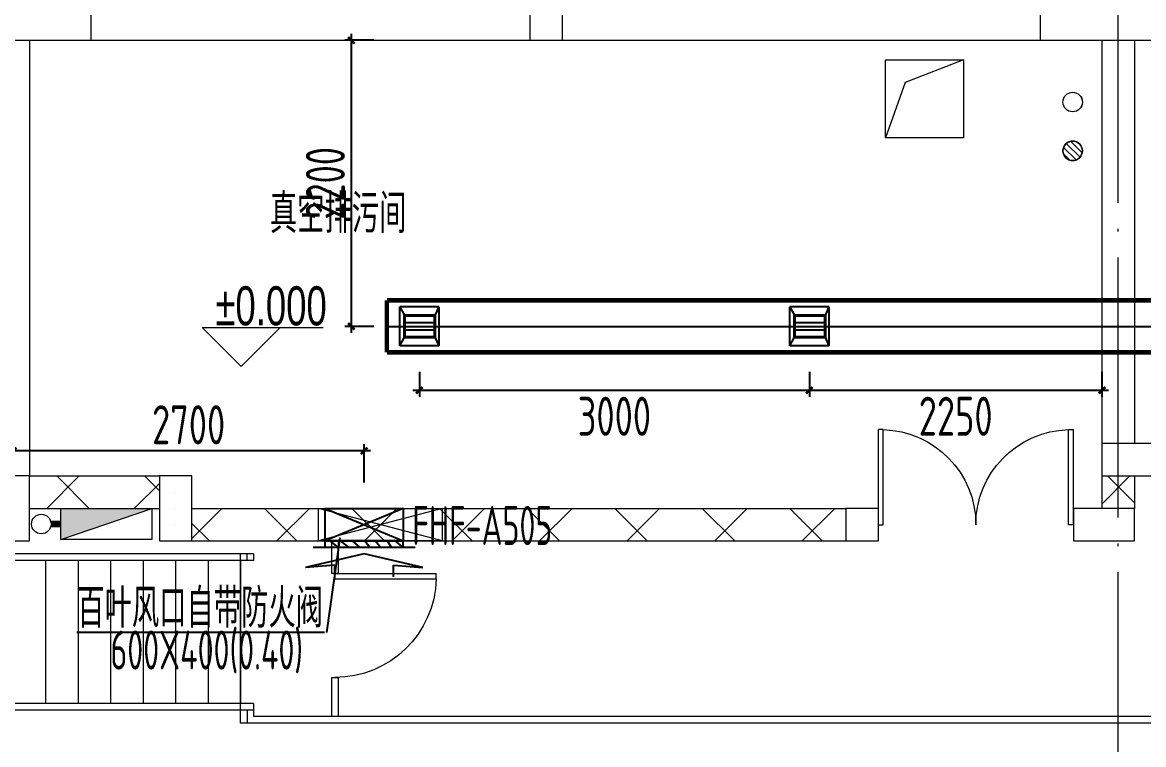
# Model space of a CAD drawing. Extents: x 4 to 13611208, y -605838 to 574722.
# Drawn here: x 13283469 to 13292093, y -14776 to -9223 of the extents above; entities that cross this region are included whole.
import ezdxf

# ---------------------------------------------------------------- set-up
doc = ezdxf.new("R2010")
doc.units = 0
doc.header["$LTSCALE"] = 1000
doc.header["$MEASUREMENT"] = 0
doc.linetypes.add('CENTER2', pattern=[28.575000000000003, 19.05, -3.175, 3.175, -3.175])
doc.linetypes.add('DOTE', pattern=[2.4200000000000004, 2, -0.2, 0.02, -0.2])
for name, color, linetype in [('DUCT-X-P中心线', 5, 'CENTER2'), ('DUCT-X-P标注', 7, 'Continuous'), ('DUCT-X-P管', 31, 'Continuous'), ('DUCT-X-P风口', 7, 'Continuous'), ('DUCT-X-S标注', 7, 'Continuous'), ('DUCT-X-S风口', 7, 'Continuous')]:
    doc.layers.add(name, color=color, linetype=linetype)
doc.layers.add('建筑底图', color=8, linetype='Continuous', lineweight=13)
doc.styles.add('C', font='HZTXT_E', dxfattribs={"width": 0.7, "bigfont": 'HZTXT'})
doc.styles.add('du', font='gbenor.shx', dxfattribs={"width": 0.8, "bigfont": 'hztxt.shx'})
doc.dimstyles.new('67', dxfattribs={"dimscale": 100, "dimtxt": 3, "dimasz": 0.5, "dimexe": 0.5, "dimexo": 2, "dimgap": 0.5, "dimtad": 2, "dimdec": 0, "dimrnd": 5, "dimzin": 0, "dimdsep": 46, "dimtxsty": 'du', "dimblk": 'ARCHTICK', "dimcen": 0, "dimdle": 0.5, "dimclrd": 256, "dimclre": 256, "dimclrt": 256, "dimazin": 0, "dimtfac": 1, "dimtdec": 0, "dimtix": 1, "dimtmove": 2, "dimatfit": 3, "dimfxl": 100, "dimtolj": 1, "dimtzin": 0, "dimlwd": -1, "dimlwe": -1, "dimarcsym": 0})
pattern_1 = [(45, (0, 0), (-336.7596045400932, 336.7596045400933), []), (135, (0, 0), (-336.7596045400933, -336.7596045400932), [])]

# ---------------------------------------------------------------- blocks, each defined once
blk = doc.blocks.new('光谷四路给排水孔洞20150518-地漏')
at = {"ltscale": 10}
h = blk.add_hatch(dxfattribs=at)
h.set_pattern_fill('ANSI31', color=256, scale=15, style=0)
h.set_pattern_definition([(45, (-753263.7781220253, -1134969.749456677), (-33.67596045400932, 33.67596045400933), [])])
h.paths.add_polyline_path([(100, 0, 1), (-100, 0, 1)])
blk.add_circle((0, 0), 100)
blk = doc.blocks.new('$DorLib2D$00000001')
for p, q in [((0.45, 0.975), (0.5000000000000002, 0.975)), ((0.45, 0), (0.45, 0.975)), ((0.5, 0), (0.5, 0.975)), ((0.5, 0), (0.45, 0))]:
    blk.add_line(p, q)
at = {"lineweight": 13}
blk.add_arc((0.475, 0), 0.975, 91.46928358135379, 180, dxfattribs=at)
blk = doc.blocks.new('3#消火栓')
at = {"ltscale": 3.5}
blk.add_hatch(color=256, dxfattribs=at).paths.add_polyline_path([(-350.0000045262278, 239.9999911990017), (-350, -8.800998352290614e-06), (349.9999954737722, 240.0000088009983)])
blk.add_line((-350, -8.800998330116272e-06), (349.9999954737723, 240.0000088009983))
blk.add_lwpolyline([(-350.0000045262277, 239.9999911990017), (349.9999954737723, 240.0000088009983), (350, 8.800998330116272e-06), (-350, -8.800998330116272e-06)], close=True)
at = {"const_width": 49.99999999999997}
blk.add_lwpolyline([(-350.0000022631139, 119.9999911990017), (-425.0000022631139, 119.9999893130735)], dxfattribs=at)
blk.add_circle((-500.0000022631139, 119.9999874271452), 75)
blk = doc.blocks.new('_FZH')
blk.add_lwpolyline([(-0.5, -0.5), (0.5, -0.5), (0.5000000000000001, 0.5), (-0.4999999999999999, 0.5)], close=True)
blk = doc.blocks.new('$DorLib2D$00000002')
for p, q in [((-0.5, -5.684341886080802e-17), (-0.5000000000000007, 0.4875)), ((-0.4750000000000007, 0.4875), (-0.5000000000000007, 0.4875)), ((-0.475, -2.842170943040401e-17), (-0.4750000000000007, 0.4875)), ((0.475, -2.842170943040401e-17), (0.4750000000000007, 0.4875)), ((0.4750000000000007, 0.4875), (0.5000000000000007, 0.4875)), ((0.5, -5.684341886080802e-17), (0.5000000000000007, 0.4875)), ((-0.5, -5.684341886080802e-17), (-0.475, -2.842170943040401e-17)), ((0.5, -5.684341886080802e-17), (0.475, -2.842170943040401e-17))]:
    blk.add_line(p, q)
at = {"lineweight": 13}
for centre, start, end in [((-0.4875, -4.263256414560601e-17), 0, 88.53071641864632), ((0.4875, -4.263256414560601e-17), 91.4692835813537, 180)]:
    blk.add_arc(centre, 0.4875, start, end, dxfattribs=at)
blk = doc.blocks.new('_ArchTick')
at = {"color": 0, "linetype": 'ByBlock', "const_width": 0.4}
blk.add_lwpolyline([(-0.5, -0.5), (0.5, 0.5)], dxfattribs=at)
blk = doc.blocks.new('*D130')
at = {"layer": 'DUCT-X-P标注', "transparency": 16777216}
for p, q in [((13285999.43933035, -11610.25981072137), (13285999.43933035, -9310.259809566342)), ((13286172.36620492, -9360.259809566342), (13285949.43933035, -9360.259809566342)), ((13286172.36620492, -11560.25981072137), (13285949.43933035, -11560.25981072137))]:
    blk.add_line(p, q, dxfattribs=at)
at = {"layer": 'DUCT-X-P标注', "transparency": 16777216, "xscale": 50, "yscale": 50, "zscale": 50}
for p, rotation in [((13285999.43933035, -9360.259809566342), 90), ((13285999.43933035, -11560.25981072137), 270)]:
    blk.add_blockref('_ArchTick', p, dxfattribs=dict(at, rotation=rotation))
at = {"layer": 'DUCT-X-P标注', "transparency": 16777216, "insert": (13285799.43933035, -10460.25981014172), "char_height": 300, "attachment_point": 5, "rotation": 90, "style": 'du'}
blk.add_mtext('\\A1;2200', dxfattribs=at)
blk = doc.blocks.new('*D131')
at = {"layer": 'DUCT-X-P标注', "transparency": 16777216}
for p, q in [((13286522.36620492, -11910.25981072137), (13286522.36620492, -12101.32650625519)), ((13289522.36620492, -11910.25981072137), (13289522.36620492, -12101.32650625519)), ((13286472.36620492, -12051.32650625519), (13289572.36620492, -12051.32650625519))]:
    blk.add_line(p, q, dxfattribs=at)
at = {"layer": 'DUCT-X-P标注', "transparency": 16777216, "xscale": 50, "yscale": 50, "zscale": 50, "rotation": 180}
blk.add_blockref('_ArchTick', (13286522.36620492, -12051.32650625519), dxfattribs=at)
at = {"layer": 'DUCT-X-P标注', "transparency": 16777216, "xscale": 50, "yscale": 50, "zscale": 50}
blk.add_blockref('_ArchTick', (13289522.36620492, -12051.32650625519), dxfattribs=at)
at = {"layer": 'DUCT-X-P标注', "transparency": 16777216, "insert": (13288022.36620492, -12251.32650625519), "char_height": 300, "attachment_point": 5, "style": 'du'}
blk.add_mtext('\\A1;3000', dxfattribs=at)
blk = doc.blocks.new('*D132')
at = {"layer": 'DUCT-X-P标注', "transparency": 16777216}
for p, q in [((13289522.36620492, -11910.25981072137), (13289522.36620492, -12101.32650625519)), ((13291772.36620492, -11910.25981072137), (13291772.36620492, -12101.32650625519)), ((13289472.36620492, -12051.32650625519), (13291822.36620492, -12051.32650625519))]:
    blk.add_line(p, q, dxfattribs=at)
at = {"layer": 'DUCT-X-P标注', "transparency": 16777216, "xscale": 50, "yscale": 50, "zscale": 50, "rotation": 180}
blk.add_blockref('_ArchTick', (13289522.36620492, -12051.32650625519), dxfattribs=at)
at = {"layer": 'DUCT-X-P标注', "transparency": 16777216, "xscale": 50, "yscale": 50, "zscale": 50}
blk.add_blockref('_ArchTick', (13291772.36620492, -12051.32650625519), dxfattribs=at)
at = {"layer": 'DUCT-X-P标注', "transparency": 16777216, "insert": (13290647.36620492, -12251.32650625519), "char_height": 300, "attachment_point": 5, "style": 'du'}
blk.add_mtext('\\A1;2250', dxfattribs=at)
blk = doc.blocks.new('*D1595')
at = {"layer": 'DUCT-X-P标注', "transparency": 16777216}
for p, q in [((13283397.36620492, -12760.25933751996), (13283397.36620492, -12467)), ((13286097.52962279, -12760.25926800885), (13286097.52962279, -12467)), ((13286147.52962279, -12517), (13283347.36620492, -12517))]:
    blk.add_line(p, q, dxfattribs=at)
at = {"layer": 'DUCT-X-P标注', "transparency": 16777216, "xscale": 50, "yscale": 50, "zscale": 50, "rotation": 180}
blk.add_blockref('_ArchTick', (13283397.36620492, -12517), dxfattribs=at)
at = {"layer": 'DUCT-X-P标注', "transparency": 16777216, "xscale": 50, "yscale": 50, "zscale": 50}
blk.add_blockref('_ArchTick', (13286097.52962279, -12517), dxfattribs=at)
at = {"layer": 'DUCT-X-P标注', "transparency": 16777216, "insert": (13284747.44791386, -12317), "char_height": 300, "attachment_point": 5, "style": 'du'}
blk.add_mtext('\\A1;2700', dxfattribs=at)
blk = doc.blocks.new('$风口$00000108')
for p, q in [((-250, 135), (-190, 75)), ((-250, -135), (-250, 135)), ((250, 135), (200, 75)), ((250, 135), (250, -135)), ((200, 25), (-190, 25)), ((-250, -135), (-190, -75)), ((200, -25), (-190, -25)), ((200, -75), (250, -135)), ((250, -135), (-250, -135))]:
    blk.add_line(p, q)
at = {"linetype": 'Continuous'}
blk.add_line((250, 135), (-250, 135), dxfattribs=at)
at = {"lineweight": 40}
for p, q in [((-190, 75), (200, 75)), ((-190, -75), (-190, 75)), ((200, 75), (200, -75)), ((-190, -75), (200, -75))]:
    blk.add_line(p, q, dxfattribs=at)
blk = doc.blocks.new('$风口$00000149')
for p, q in [((407.9851033703562, 301.4002913238255), (199.6359564907216, 0)), ((372.5019101594007, 150), (407.9851033703562, 301.4002913238255)), ((99.99999999999636, 262), (100, -262)), ((0, -200.1745158910708), (0, 200.1745158910708)), ((0, 157.8206576098055), (99.99999999999636, 200.1745158910708)), ((100, 200.1745158910708), (0, 200.1745158910744)), ((0, 117.5771128083652), (99.99999999999636, 140.0305963533392)), ((552.1201320864639, 150), (372.5019101594007, 150)), ((0, 58.40819668703261), (100, 84.8240570674825)), ((-7.275957614183426e-12, 2.834382566841668), (99.99999999999272, 30.57104263107976)), ((199.6359564907216, 0), (407.9851033703562, -301.4002913238255)), ((0, -61.07829023446175), (99.99999999999636, -22.77527713169547)), ((0, -123.3638043288192), (100, -77.81317185563967)), ((100, -132.2617127367375), (0, -174.017137729641)), ((552.1201320864639, -150), (372.5019101594007, -150)), ((372.5019101594007, -150), (407.9851033703562, -301.4002913238255)), ((100, -200.1745158910708), (-3.637978807091713e-12, -200.1745158910708))]:
    blk.add_line(p, q)

msp = doc.modelspace()

# ---------------------------------------------------------------- hatches: boundary and pattern name
at = {"layer": '建筑底图'}
h = msp.add_hatch(dxfattribs=at)
h.set_pattern_fill('ANSI37', color=8, scale=300, style=0)
h.set_pattern_definition(pattern_1)
h.paths.add_polyline_path([(13284522.36620604, -12960.25927653922), (13284522.36620604, -12710.25927653922), (13283522.36620162, -12710.25928457204), (13283522.36620363, -12960.25928457204)])
h = msp.add_hatch(dxfattribs=at)
h.set_pattern_fill('ANSI37', color=8, scale=300, style=0)
h.set_pattern_definition(pattern_1)
h.paths.add_polyline_path([(13291772.36620497, -12960.25921635136), (13292022.36620494, -12960.25921636756), (13292022.36620495, -12710.25954441101), (13291772.36620497, -12710.25954442465)])
h = msp.add_hatch(dxfattribs=at)
h.set_pattern_fill('ANSI37', color=8, scale=300, style=0)
h.set_pattern_definition(pattern_1)
h.paths.add_polyline_path([(13289802.61620134, -13210.25923218805), (13289802.61620134, -12960.25923412411), (13284772.36621159, -12960.25927453102), (13284772.36621162, -13210.25927453102)])

# ---------------------------------------------------------------- linework, layer by layer
at = {"layer": 'DUCT-X-P中心线'}
msp.add_line((13286272.36620492, -11560.25981072137), (13292222.366204, -11560.25981073111), dxfattribs=at)
at = {"layer": 'DUCT-X-P管', "const_width": 35}
for points in [[(13292222.366204, -11360.25981073111), (13286272.36620492, -11360.25981072137)], [(13286272.36620492, -11360.25981072137), (13286272.36620492, -11760.25981072137)], [(13286272.36620492, -11760.25981072137), (13292222.366204, -11760.25981073111)]]:
    msp.add_lwpolyline(points, dxfattribs=at)
at = {"layer": 'DUCT-X-S标注'}
for p, q in [((13285810.00000107, -13914.47066635488, 3500), (13285912.6366177, -13185.25927723049, 3500)), ((13285791.4649538, -13914.47066635454), (13283887.92863728, -13914.47066635454))]:
    msp.add_line(p, q, dxfattribs=at)
at = {"layer": 'DUCT-X-S风口'}
msp.add_lwpolyline([(13286397.63869522, -13210.25926801843), (13285797.42055036, -13210.25926801843), (13285797.42055036, -12960.25926800885), (13286397.63869522, -12960.25926800885)], close=True, dxfattribs=at)
for points in [[(13286397.63869522, -12960.25926800885), (13285797.42055036, -13210.25926801843)], [(13285797.42055036, -12960.25926800885), (13286397.63869522, -13210.25926801843)]]:
    msp.add_lwpolyline(points, dxfattribs=at)
at = {"layer": '建筑底图', "color": 8, "linetype": 'DOTE'}
msp.add_line((13291897.36620496, -22710.2592780806), (13291897.36620496, 3889.739490877779), dxfattribs=at)
at = {"layer": '建筑底图', "color": 8}
for p, q in [((13283522.36620492, -9360.259809566172), (13283522.36620492, -12710.25928453068)), ((13283997.36620497, -9360.259809564284), (13287372.36620947, -9360.259809567526)), ((13287622.36620947, -9360.259809567488), (13291297.36620497, -9360.259809568704)), ((13291772.36620492, -9360.259809569707), (13291772.36620492, -12460.25955009191)), ((13292022.36620492, -9360.259810727437), (13292022.36620492, -12460.25954007832)), ((13285152.49985178, -11868.49999855459), (13284852.49985178, -11568.49999855459)), ((13284852.49985178, -11568.49999855459), (13285781.24985178, -11568.49999855459)), ((13285152.49985178, -11868.49999855459), (13285452.49985178, -11568.49999855459)), ((13283522.36620162, -12710.25928457204), (13284522.36620602, -12710.25927654932)), ((13291772.36620497, -12710.25954443369), (13291772.36620497, -12960.25921829908)), ((13292022.36620495, -12710.25954007568), (13292022.36620493, -12960.25921635159)), ((13284647.36620492, -12835.25927553512), (13284647.36620492, -12835.25927553512)), ((13283522.36620363, -12960.25928457204), (13284522.36620602, -12960.25927652683)), ((13284647.36620492, -12960.25927553512), (13284647.36620492, -12960.25927553512)), ((13284772.36621158, -12960.25927452637), (13289802.61620129, -12960.25923412186)), ((13284647.36620492, -13085.25927553512), (13284647.36620492, -13085.25927553512)), ((13284772.36621162, -13210.25927453422), (13289802.61620129, -13210.25923412903)), ((13285847.36636892, -13210.25926589929), (13285847.36636938, -13460.26021697739)), ((13285897.3663693, -13210.25926549772), (13285897.36636937, -13460.2602169633)), ((13285247.36636969, -13360.25976902712), (13283297.36635198, -13360.25976902817)), ((13285247.36637248, -13310.25987808383), (13283297.36637248, -13310.25976903189)), ((13283647.36636969, -13360.25976902829), (13283647.36630817, -14460.25976902794)), ((13283897.36636969, -13360.25976902805), (13283897.36630817, -14460.2597690277)), ((13284147.36636969, -13360.25976902794), (13284147.36630817, -14460.25976902759)), ((13284397.36636969, -13360.25976902759), (13284397.36630817, -14460.25976902747)), ((13284647.36636969, -13360.25976902759), (13284647.36630817, -14460.25976902735)), ((13284897.36636969, -13360.25976902747), (13284897.36630817, -14460.25976902735)), ((13285147.36630817, -14610.25962051086), (13285147.36630817, -13310.2598780836)), ((13285147.36636969, -13360.25976902712), (13285147.36630817, -14460.25976902689)), ((13285247.36637248, -13310.25987808395), (13285247.36636969, -13360.25976902712)), ((13285897.36636937, -13460.2602169633), (13285847.36636937, -13460.26021697739)), ((13285847.3663696, -14260.26021699241), (13285847.36636969, -14560.25933515595)), ((13285847.3663696, -14260.26021699241), (13285897.3663696, -14260.2602169782)), ((13285897.3663696, -14260.2602169782), (13285897.36636969, -14560.25933515595)), ((13285247.36636969, -14460.25976902712), (13283297.36637318, -14460.25976902829)), ((13285247.36636969, -14460.25976902677), (13285247.36636969, -14510.25976902666)), ((13285247.36636969, -14510.259769027), (13283297.36637038, -14510.25976902834)), ((13303897.36620496, -14610.25891942071), (13285147.36630817, -14610.25909805595))]:
    msp.add_line(p, q, dxfattribs=at)
at = {"layer": '建筑底图', "color": 8, "linetype": 'Continuous'}
for p, q in [((13285197.36620496, -13360.26334145339), (13285197.36620312, -13310.26002868288)), ((13285197.36636969, -14510.25976902666), (13285197.36636969, -14610.25909757958)), ((13285247.36636969, -14510.25976902666), (13285247.36636969, -14560.25933515595)), ((13303947.36620496, -14560.25933515519), (13285247.36636969, -14560.25933515595))]:
    msp.add_line(p, q, dxfattribs=at)
at = {"layer": '建筑底图', "color": 8}
for points in [[(13290107.36620495, -9510.259808416187), (13290707.36620496, -9510.259808416187), (13290707.36620495, -10110.25980841619), (13290107.36620495, -10110.25980841619), (13290107.36620495, -9510.259808416187)], [(13290707.36620495, -9510.259808416187), (13290259.86578764, -9685.58138425526), (13290107.36620495, -10110.25980841619)], [(13290707.36620495, -9510.259808416187), (13290259.86578764, -9685.58138425526), (13290107.36620495, -10110.25980841619)], [(13286697.42051824, -13210.25925897727), (13285747.42051823, -12960.25925907133)], [(13286697.42051823, -12960.25925900288), (13285747.42051823, -13210.25925899124)]]:
    msp.add_lwpolyline(points, dxfattribs=at)
for points in [[(13290107.36620495, -9510.259808416187), (13290707.36620495, -9510.259808416187), (13290707.36620495, -10110.25980841619), (13290107.36620495, -10110.25980841619)], [(13286697.42051823, -12960.25925907133), (13286697.42051823, -13210.25925907133), (13285747.42051823, -13210.25925907133), (13285747.42051823, -12960.25925907133)]]:
    msp.add_lwpolyline(points, close=True, dxfattribs=at)
msp.add_lwpolyline([(13284897.36633893, -13910.25976902741, 0, 0, 0), (13283982.36633893, -13910.25976902741, 80.00000000000001, 0, 0), (13283682.36633893, -13910.25976902741, 0, 0, 0)], format="xyseb", dxfattribs=at)
for centre, radius in [((13291547.36620492, -9835.137557402544), 75.02923853821923), ((13291547.35465106, -9835.10698079667), 75.00000000006779), ((13291547.36639242, -10210.13755740254), 75), ((13291547.36639242, -10210.13755740254), 75.00000000002817), ((13291547.36639242, -10210.13755740254), 74.99999999979715)]:
    msp.add_circle(centre, radius, dxfattribs=at)

# ---------------------------------------------------------------- block references
at = {"layer": 'DUCT-X-P风口', "xscale": 0.6, "yscale": 1.111111111111111}
for p in [(13286522.36620492, -11560.25981072137, 2550), (13289522.36620492, -11560.25981072137, 2550)]:
    msp.add_blockref('$风口$00000108', p, dxfattribs=at)
at = {"layer": 'DUCT-X-P风口', "xscale": 0.5, "yscale": 1.5, "rotation": 270}
msp.add_blockref('$风口$00000149', (13286097.68232419, -13210.25926801843, 3500), dxfattribs=at)
at = {"layer": '建筑底图', "color": 8}
for name, p, xscale, yscale, zscale, rotation in [('_FZH', (13283397.36620496, -8960.259810728545), 800, 1200, 1200, 270), ('_FZH', (13291897.36620496, -8960.259810726624), 800, 1200, 1200, 270), ('光谷四路给排水孔洞20150518-地漏', (13291547.36639242, -10210.13755740254), -0.7499999999999998, 0.7499999999999998, 0.7499999999999998, 180), ('$DorLib2D$00000002', (13290802.61620034, -13085.25922609132), -1500, 1500, -1500, 4.602449744540989e-07), ('_FZH', (13291997.36620491, -12585.25954440929), 449.9999999664724, 250.0000000105938, 250.0000000105938, 3.127538877994935e-09), ('_FZH', (13291787.4912026, -13085.25921635231), 469.7500045262277, 250, 250, 359.9999999962869), ('$DorLib2D$00000001', (13285872.3663692, -13860.26021698531), -800, 800, 800, 270.0000000504772)]:
    msp.add_blockref(name, p, dxfattribs=dict(at, xscale=xscale, yscale=yscale, zscale=zscale, rotation=rotation))
for p, xscale, yscale, zscale in [((13287497.36620947, -9235.259809567302), 250, 250, 250), ((13283397.36620329, -12960.25921346276), 249.9999967627227, 499.9998577814549, 499.9998577814549), ((13284647.36620881, -12960.25956324599), 250.0000055879354, 500.0005765478127, 500.0005765478127), ((13289927.61620134, -13085.25923218805), 250, 250, 250)]:
    msp.add_blockref('_FZH', p, dxfattribs=dict(at, xscale=xscale, yscale=yscale, zscale=zscale))
at = {"layer": '建筑底图', "color": 8, "ltscale": 100}
msp.add_blockref('3#消火栓', (13284114.01568405, -13200.25945943152), dxfattribs=at)

# ---------------------------------------------------------------- texts
at = {"layer": 'DUCT-X-P标注', "style": 'du', "width": 0.7}
msp.add_text('FHF-A505', height=300, dxfattribs=at).set_placement((13286467.58762914, -13241.56608237946, 1184.999995000015))
at = {"layer": 'DUCT-X-S标注', "style": 'du', "width": 0.7}
for s, p in [('百叶风口自带防火阀', (13283890.86560634, -13876.8842414492)), ('600X400(0.40)', (13284145.9759141, -14199.27711409937))]:
    msp.add_text(s, height=300, dxfattribs=at).set_placement(p)
at = {"layer": '建筑底图', "color": 8, "style": 'C', "width": 0.7}
for s, p in [('真空排污间', (13285372.51948987, -10843.04866831981)), ('%%P0.000', (13284953.24985178, -11551.99999855459))]:
    msp.add_text(s, height=300, dxfattribs=at).set_placement(p)

# ---------------------------------------------------------------- dimensions: what is measured, and where the dimension line sits
at = {"layer": 'DUCT-X-P标注'}
dim = msp.add_linear_dim(base=(13285999.43933035, -9360.259809566342), p1=(13286372.36620492, -11560.25981072137, 2550), p2=(13286372.36620492, -9360.259809566342), angle=90, dimstyle='67', dxfattribs=at)
dim.commit()
dim.dimension.update_dxf_attribs({"geometry": '*D130', "text_midpoint": (13285799.43933035, -10460.25981014172)})
for base, p1, p2, picture, middle in [((13289522.36620492, -12051.32650625519), (13286522.36620492, -11710.25981072137, 2550), (13289522.36620492, -11710.25981072137, 2550), '*D131', (13288022.36620492, -12251.32650625519)), ((13291772.36620492, -12051.32650625519), (13289522.36620492, -11710.25981072137, 2550), (13291772.36620492, -11710.25981072137, 2550), '*D132', (13290647.36620492, -12251.32650625519)), ((13283397.36620492, -12517), (13286097.52962279, -12960.25926800885), (13283397.36620492, -12960.25933751996), '*D1595', (13284747.44791386, -12317))]:
    dim = msp.add_linear_dim(base=base, p1=p1, p2=p2, dimstyle='67', dxfattribs=at)
    dim.commit()
    dim.dimension.update_dxf_attribs({"geometry": picture, "text_midpoint": middle})

doc.saveas('drawing.dxf')
